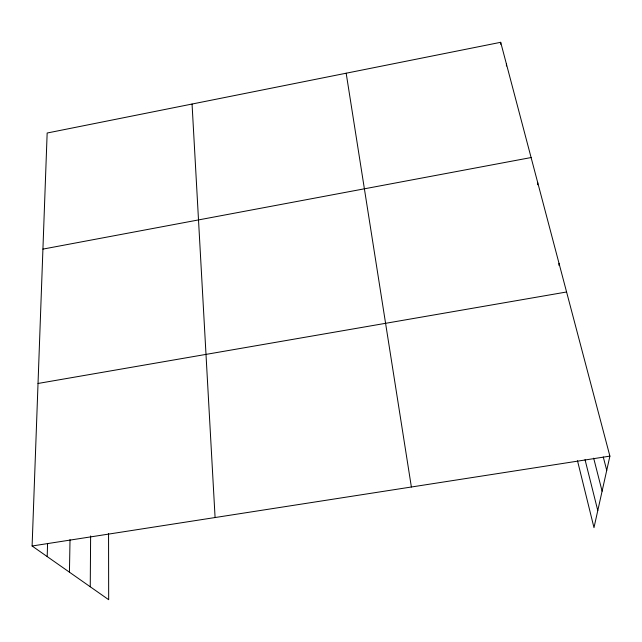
<?xml version="1.0" encoding="UTF-8"?>
<svg xmlns="http://www.w3.org/2000/svg" width="642" height="642" viewBox="0 0 642 642"><rect width="100%" height="100%" fill="white"/><g stroke="black" fill="none" stroke-linecap="round" stroke-linejoin="round"><path stroke-width="0.96" d="M90.249 586.78L90.626 535.958M69.44 572.183L70.018 539.649M47.195 556.582L47.572 543.638M537.691 184.768L537.755 182.761M108.554 533.478L108.675 599.692L32.1 545.997L47.155 133.022L500.688 42.308L609.9 456.125L593.986 527.636L577.503 460.747M558.885 265.298L559.022 263.34M42.926 249.104L531.103 157.547M38.022 383.467L566.581 291.99M32.1 545.997L609.9 456.125M603.263 456.976L606.738 470.337M593.673 458.171L602.1 491.178M585.031 459.656L597.782 510.567M346.174 73.212L411.378 487.005M192.054 104.044L215.086 517.54M500.688 42.308L500.72 44.314M506.418 64.023L506.442 65.998"/></g></svg>
